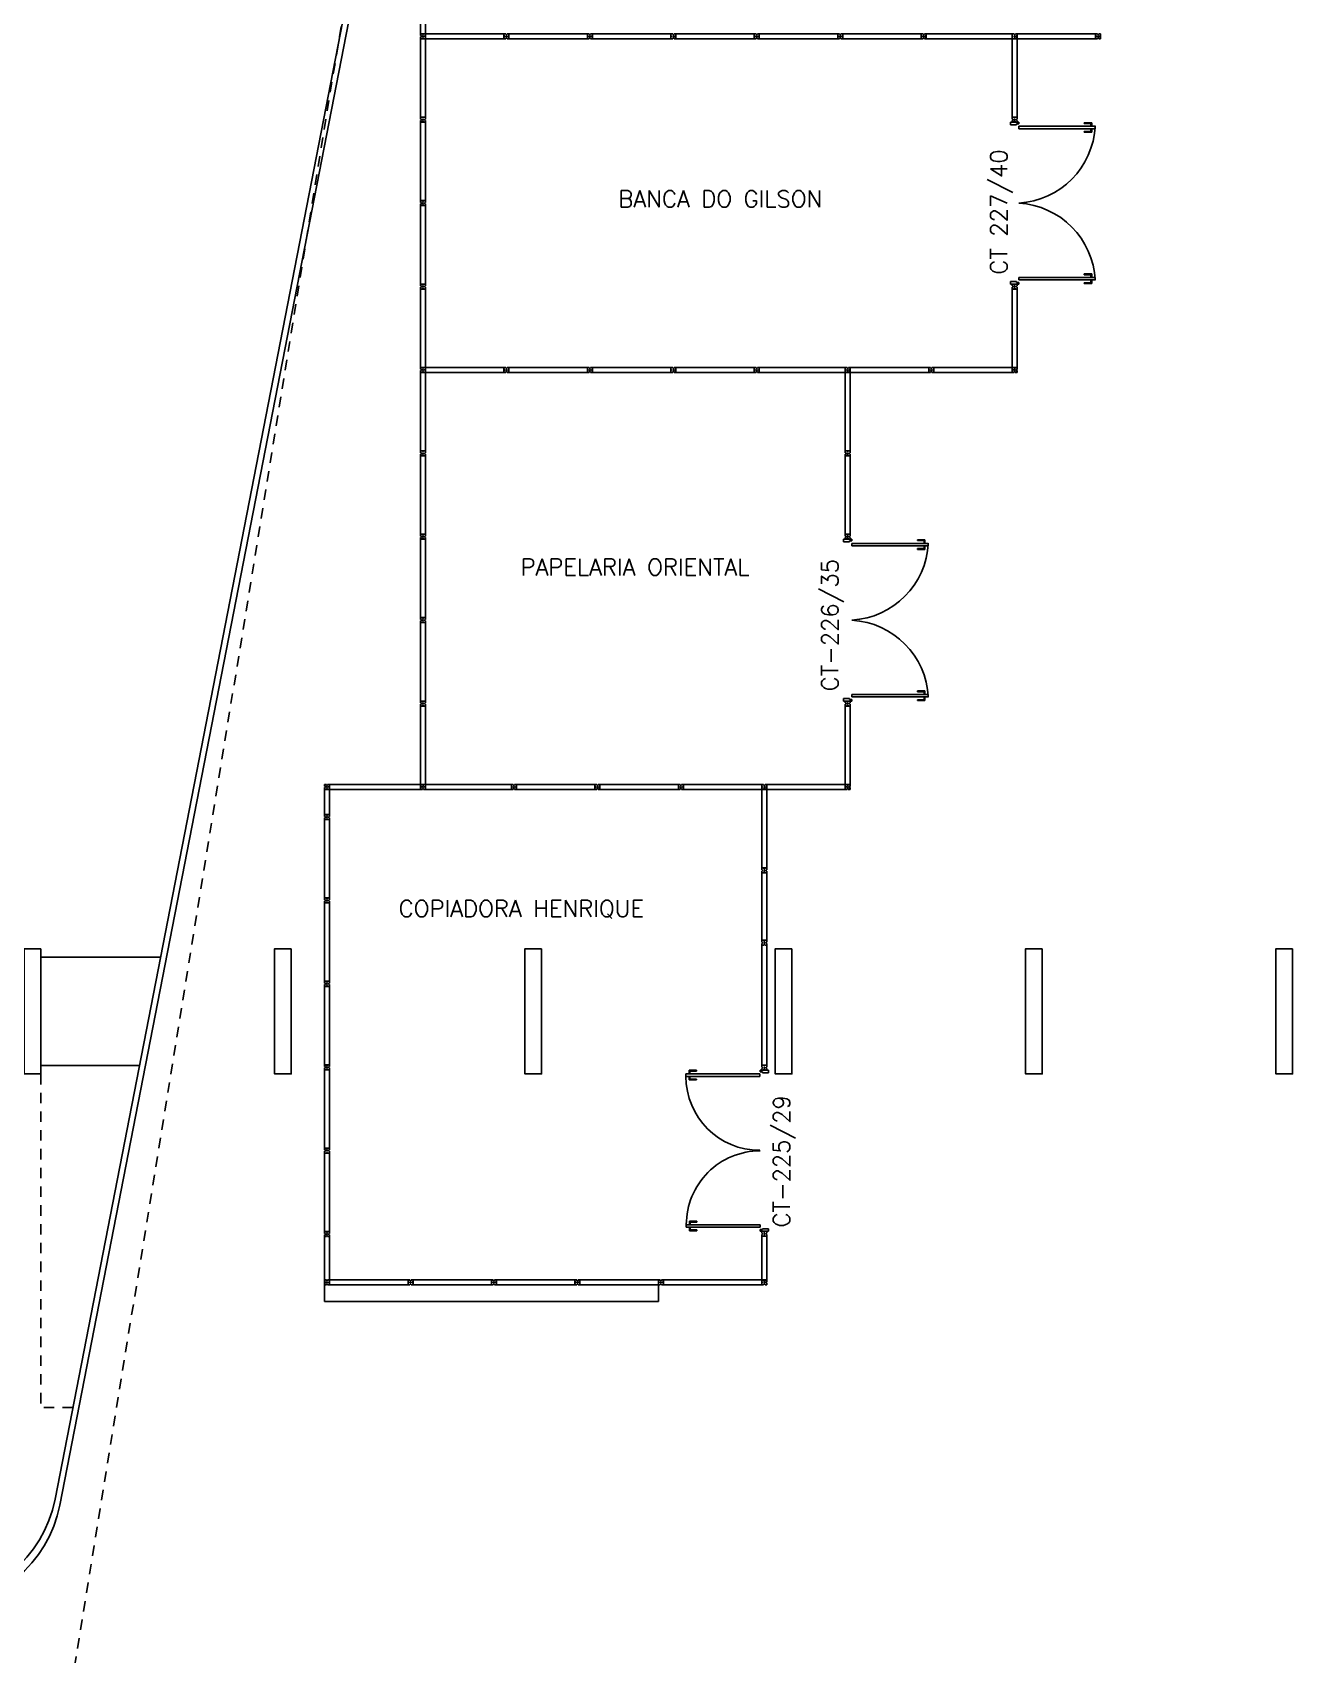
# Model space of a CAD drawing. Header units: millimetres. Extents: x 2860 to 3104, y 1039 to 1134.
# Drawn here: x 3089.21 to 3104.31, y 1073.22 to 1092.66 of the extents above; entities that cross this region are included whole.
import ezdxf
from ezdxf.enums import TextEntityAlignment as Align

# ---------------------------------------------------------------- set-up
doc = ezdxf.new("R2010")
doc.units = ezdxf.units.MM
doc.linetypes.add('HIDDEN2', pattern=[0.1875, 0.125, -0.0625])
for name, color, linetype in [('DIV', 2, 'Continuous'), ('ESTR', 3, 'Continuous'), ('PISO', 1, 'Continuous'), ('PROJ', 1, 'HIDDEN2'), ('TEXTO-ENDEREÇO', 2, 'Continuous'), ('ÁREA', 2, 'Continuous')]:
    doc.layers.add(name, color=color, linetype=linetype)
doc.styles.add('UNB-100', font='simplex.shx', dxfattribs={"height": 0.2})
doc.styles.add('UNB-100-1', font='simplex.shx', dxfattribs={"height": 0.2})

# ---------------------------------------------------------------- blocks, each defined once
blk = doc.blocks.new('DIVMT-TTS')
for p, q in [((-0.03, 0.03), (-0.03, 0.006)), ((-0.008, 0.03), (-0.03, 0.03)), ((-0.0185, 0.006), (-0.03, 0.006)), ((-0.0185, -0.006), (-0.0185, 0.006)), ((-0.008, 0.03), (-0.008, 0.02)), ((-0.008, 0.02), (0.008, 0.02)), ((-0.0051, 0), (0.0051, 0)), ((0.0051, 0), (-0.0051, 0)), ((-0.0051, 0), (0.0051, 0)), ((0, -0.0051), (0, 0.0051)), ((0, 0.0051), (0, -0.0051)), ((0.008, 0.03), (0.008, 0.02)), ((0.008, 0.03), (0.03, 0.03)), ((0.0205, 0.006), (0.03, 0.006)), ((0.0205, -0.006), (0.0205, 0.006)), ((0.0205, 0.006), (0.0205, -0.006)), ((0.0205, 0.006), (0.03, 0.006)), ((0.97, 0.03), (0.03, 0.03)), ((0.03, 0.006), (0.03, 0.03)), ((0.03, -0.03), (0.03, 0.03)), ((0.03, -0.005), (0.03, 0.005)), ((0.97, -0.03), (0.97, 0.03)), ((0.97, 0.03), (0.97, 0.009)), ((0.97, 0.009), (0.97, 0.027)), ((0.9795, 0.006), (0.97, 0.006)), ((0.97, -0.005), (0.97, 0.005)), ((0.9795, 0.006), (0.9795, -0.006)), ((1.0051, 0), (0.9949, 0)), ((1, 0.0051), (1, -0.0051)), ((-0.0185, -0.006), (-0.03, -0.006)), ((-0.03, -0.03), (-0.03, -0.006)), ((-0.008, -0.03), (-0.03, -0.03)), ((-0.008, -0.03), (-0.008, -0.02)), ((-0.008, -0.02), (0.008, -0.02)), ((0.008, -0.03), (0.008, -0.02)), ((0.008, -0.03), (0.03, -0.03)), ((0.0205, -0.006), (0.03, -0.006)), ((0.0205, -0.006), (0.03, -0.006)), ((0.03, -0.006), (0.03, -0.03)), ((0.97, -0.03), (0.03, -0.03)), ((0.9795, -0.006), (0.97, -0.006)), ((0.97, -0.009), (0.97, -0.027))]:
    blk.add_line(p, q)
blk = doc.blocks.new('PDVDP-TTS')
at = {"layer": 'DIV'}
for p, q in [((0.03, 0.035), (0.03, 0.05)), ((0.03, 0.05), (0.06, 0.05)), ((0.03, -0.035), (0.03, 0.035)), ((0.06, 0.05), (0.06, -0.02)), ((1.962, 0.05), (1.932, 0.05)), ((1.932, 0.05), (1.932, -0.02)), ((1.962, 0.035), (1.962, 0.05)), ((1.962, -0.035), (1.962, 0.035)), ((0.03, -0.05), (0.03, -0.035)), ((0.05, -0.05), (0.03, -0.05)), ((0.05, -0.02), (0.05, -0.05)), ((0.05, -0.02), (0.06, -0.02)), ((0.079, -0.05), (0.079, -0.937)), ((0.079, -0.05), (0.109, -0.05)), ((0.109, -0.05), (0.109, -0.937)), ((1.887, -0.054), (1.887, -0.941)), ((1.917, -0.054), (1.887, -0.054)), ((1.917, -0.054), (1.917, -0.941)), ((1.941, -0.02), (1.932, -0.02)), ((1.941, -0.02), (1.941, -0.05)), ((1.941, -0.05), (1.963, -0.05)), ((1.962, -0.05), (1.962, -0.035)), ((0.046, -0.807), (0.036, -0.807)), ((0.036, -0.897), (0.036, -0.807)), ((0.036, -0.897), (0.076, -0.897)), ((0.046, -0.887), (0.046, -0.807)), ((0.046, -0.887), (0.076, -0.887)), ((0.109, -0.937), (0.079, -0.937)), ((0.141, -0.887), (0.111, -0.887)), ((0.151, -0.897), (0.111, -0.897)), ((0.141, -0.807), (0.151, -0.807)), ((0.141, -0.887), (0.141, -0.807)), ((0.151, -0.897), (0.151, -0.807)), ((1.845, -0.901), (1.845, -0.811)), ((1.855, -0.811), (1.845, -0.811)), ((1.845, -0.901), (1.885, -0.901)), ((1.855, -0.891), (1.855, -0.811)), ((1.855, -0.891), (1.885, -0.891)), ((1.887, -0.941), (1.917, -0.941)), ((1.95, -0.891), (1.92, -0.891)), ((1.96, -0.901), (1.92, -0.901)), ((1.95, -0.891), (1.95, -0.811)), ((1.95, -0.811), (1.96, -0.811)), ((1.96, -0.901), (1.96, -0.811))]:
    blk.add_line(p, q, dxfattribs=at)
for centre, radius, start, end in [((0.11, -0.05), 0.885, 270, 0), ((1.887, -0.054), 0.886, 180, 270)]:
    blk.add_arc(centre, radius, start, end, dxfattribs=at)
blk = doc.blocks.new('A$C0AB530C7')
at = {"layer": 'DIV'}
for p, q in [((0.024, 0.06), (0, 0.06)), ((0, 0.038), (0, 0.06)), ((0, 0.038), (0.01, 0.038)), ((0, 0.022), (0.01, 0.022)), ((0, 0.022), (0, 0)), ((0.01, 0.022), (0.01, 0.038)), ((0.024, 0.05), (0.024, 0.06)), ((0.024, 0.05), (0.024, 0.06)), ((0.024, 0.05), (0.036, 0.05)), ((0.036, 0.011), (0.024, 0.011)), ((0.024, 0.011), (0.024, 0)), ((0.025, 0.03), (0.035, 0.03)), ((0.035, 0.03), (0.025, 0.03)), ((0.03, 0.025), (0.03, 0.035)), ((0.03, 0.035), (0.03, 0.025)), ((0.03, 0.025), (0.03, 0.035)), ((0.036, 0.05), (0.036, 0.06)), ((0.036, 0.05), (0.036, 0.06)), ((0.036, 0.06), (0.06, 0.06)), ((0.036, 0.011), (0.036, 0)), ((0.05, 0.022), (0.05, 0.038)), ((0.06, 0.038), (0.05, 0.038)), ((0.06, 0.022), (0.05, 0.022)), ((0.06, 0.038), (0.06, 0.06)), ((0.06, 0.022), (0.06, 0)), ((0, 0), (0.024, 0)), ((0.06, 0), (0.036, 0))]:
    blk.add_line(p, q, dxfattribs=at)

msp = doc.modelspace()

# ---------------------------------------------------------------- linework, layer by layer
at = {"layer": 'DIV'}
for p, q in [((3099.883, 1092.618), (3099.893, 1092.618)), ((3099.888, 1092.623), (3099.888, 1092.613)), ((3099.908, 1092.624), (3099.908, 1092.612)), ((3099.908, 1092.624), (3099.918, 1092.624)), ((3099.908, 1092.612), (3099.918, 1092.612)), ((3099.918, 1092.648), (3100.948, 1092.648)), ((3099.918, 1092.588), (3099.918, 1092.648)), ((3099.918, 1092.648), (3099.918, 1092.627)), ((3099.918, 1092.627), (3099.918, 1092.645)), ((3099.918, 1092.613), (3099.918, 1092.623)), ((3099.918, 1092.609), (3099.918, 1092.591)), ((3099.918, 1092.588), (3100.948, 1092.588)), ((3100.948, 1092.624), (3100.948, 1092.648)), ((3100.97, 1092.648), (3100.948, 1092.648)), ((3100.948, 1092.588), (3100.948, 1092.648)), ((3100.957, 1092.624), (3100.948, 1092.624)), ((3100.957, 1092.624), (3100.948, 1092.624)), ((3100.948, 1092.613), (3100.948, 1092.623)), ((3100.948, 1092.612), (3100.948, 1092.588)), ((3100.957, 1092.612), (3100.948, 1092.612)), ((3100.957, 1092.612), (3100.948, 1092.612)), ((3100.97, 1092.588), (3100.948, 1092.588)), ((3100.957, 1092.612), (3100.957, 1092.624)), ((3100.957, 1092.624), (3100.957, 1092.612)), ((3100.97, 1092.648), (3100.97, 1092.638)), ((3100.986, 1092.638), (3100.97, 1092.638)), ((3100.97, 1092.588), (3100.97, 1092.598)), ((3100.986, 1092.598), (3100.97, 1092.598)), ((3100.983, 1092.618), (3100.973, 1092.618)), ((3100.973, 1092.618), (3100.983, 1092.618)), ((3100.983, 1092.618), (3100.973, 1092.618)), ((3100.978, 1092.613), (3100.978, 1092.623)), ((3100.978, 1092.623), (3100.978, 1092.613)), ((3100.986, 1092.648), (3100.986, 1092.638)), ((3100.986, 1092.648), (3101.008, 1092.648)), ((3100.986, 1092.588), (3100.986, 1092.598)), ((3100.986, 1092.588), (3101.008, 1092.588)), ((3100.996, 1092.624), (3101.008, 1092.624)), ((3100.996, 1092.612), (3100.996, 1092.624)), ((3100.996, 1092.612), (3101.008, 1092.612)), ((3101.008, 1092.648), (3101.008, 1092.624)), ((3101.008, 1092.588), (3101.008, 1092.612)), ((3101.973, 1092.618), (3101.983, 1092.618)), ((3101.978, 1092.623), (3101.978, 1092.613)), ((3101.998, 1092.624), (3101.998, 1092.612)), ((3101.998, 1092.624), (3102.008, 1092.624)), ((3101.998, 1092.612), (3102.008, 1092.612)), ((3102.008, 1092.588), (3102.008, 1092.648)), ((3102.008, 1092.648), (3102.008, 1092.627)), ((3102.008, 1092.627), (3102.008, 1092.645)), ((3102.008, 1092.613), (3102.008, 1092.623)), ((3102.008, 1092.609), (3102.008, 1092.591)), ((3100.943, 1091.588), (3100.928, 1091.588)), ((3100.928, 1091.588), (3100.928, 1091.558)), ((3101.013, 1091.588), (3100.943, 1091.588)), ((3101.028, 1091.588), (3101.013, 1091.588)), ((3101.028, 1091.568), (3101.028, 1091.588)), ((3101.812, 1091.572), (3101.812, 1091.582)), ((3101.902, 1091.582), (3101.812, 1091.582)), ((3101.892, 1091.572), (3101.812, 1091.572)), ((3101.892, 1091.572), (3101.892, 1091.542)), ((3101.902, 1091.582), (3101.902, 1091.542)), ((3100.928, 1091.558), (3100.998, 1091.558)), ((3100.998, 1091.568), (3101.028, 1091.568)), ((3100.998, 1091.568), (3100.998, 1091.558)), ((3101.028, 1091.539), (3101.942, 1091.539)), ((3101.028, 1091.539), (3101.028, 1091.509)), ((3101.028, 1091.509), (3101.942, 1091.509)), ((3101.812, 1091.477), (3101.812, 1091.467)), ((3101.892, 1091.477), (3101.812, 1091.477)), ((3101.902, 1091.467), (3101.812, 1091.467)), ((3101.892, 1091.477), (3101.892, 1091.507)), ((3101.902, 1091.467), (3101.902, 1091.507)), ((3101.942, 1091.509), (3101.942, 1091.539)), ((3100.928, 1089.678), (3100.998, 1089.678)), ((3100.928, 1089.648), (3100.928, 1089.678)), ((3100.943, 1089.648), (3100.928, 1089.648)), ((3101.013, 1089.648), (3100.943, 1089.648)), ((3100.972, 1089.648), (3100.948, 1089.648)), ((3100.948, 1089.626), (3100.948, 1089.648)), ((3100.948, 1089.648), (3101.008, 1089.648)), ((3100.948, 1089.626), (3100.958, 1089.626)), ((3100.958, 1089.61), (3100.958, 1089.626)), ((3100.972, 1089.639), (3100.972, 1089.648)), ((3100.972, 1089.639), (3100.972, 1089.648)), ((3100.972, 1089.639), (3100.984, 1089.639)), ((3100.984, 1089.639), (3100.972, 1089.639)), ((3100.973, 1089.648), (3100.983, 1089.648)), ((3100.984, 1089.648), (3101.008, 1089.648)), ((3100.984, 1089.639), (3100.984, 1089.648)), ((3100.984, 1089.639), (3100.984, 1089.648)), ((3100.998, 1089.668), (3100.998, 1089.678)), ((3100.998, 1089.668), (3101.028, 1089.668)), ((3101.008, 1089.626), (3100.998, 1089.626)), ((3100.998, 1089.61), (3100.998, 1089.626)), ((3101.008, 1089.626), (3101.008, 1089.648)), ((3101.028, 1089.648), (3101.013, 1089.648)), ((3101.028, 1089.727), (3101.942, 1089.727)), ((3101.028, 1089.727), (3101.028, 1089.697)), ((3101.028, 1089.697), (3101.942, 1089.697)), ((3101.028, 1089.668), (3101.028, 1089.648)), ((3101.812, 1089.759), (3101.812, 1089.769)), ((3101.902, 1089.769), (3101.812, 1089.769)), ((3101.892, 1089.759), (3101.812, 1089.759)), ((3101.812, 1089.664), (3101.812, 1089.655)), ((3101.892, 1089.664), (3101.812, 1089.664)), ((3101.902, 1089.654), (3101.812, 1089.654)), ((3101.892, 1089.759), (3101.892, 1089.729)), ((3101.892, 1089.664), (3101.892, 1089.694)), ((3101.902, 1089.769), (3101.902, 1089.729)), ((3101.902, 1089.654), (3101.902, 1089.694)), ((3101.942, 1089.727), (3101.942, 1089.697)), ((3100.948, 1089.61), (3100.958, 1089.61)), ((3100.948, 1089.61), (3100.948, 1089.588)), ((3100.948, 1089.588), (3100.972, 1089.588)), ((3100.972, 1089.6), (3100.972, 1089.588)), ((3100.972, 1089.6), (3100.984, 1089.6)), ((3100.973, 1089.618), (3100.983, 1089.618)), ((3100.983, 1089.618), (3100.973, 1089.618)), ((3100.978, 1089.613), (3100.978, 1089.623)), ((3100.978, 1089.623), (3100.978, 1089.613)), ((3100.978, 1089.613), (3100.978, 1089.623)), ((3100.984, 1089.6), (3100.984, 1089.588)), ((3101.008, 1089.588), (3100.984, 1089.588)), ((3101.008, 1089.61), (3100.998, 1089.61)), ((3101.008, 1089.61), (3101.008, 1089.588)), ((3097.883, 1088.618), (3097.893, 1088.618)), ((3097.888, 1088.623), (3097.888, 1088.613)), ((3097.908, 1088.624), (3097.908, 1088.612)), ((3097.908, 1088.624), (3097.918, 1088.624)), ((3097.908, 1088.612), (3097.918, 1088.612)), ((3097.918, 1088.648), (3098.948, 1088.648)), ((3097.918, 1088.588), (3097.918, 1088.648)), ((3097.918, 1088.648), (3097.918, 1088.627)), ((3097.918, 1088.627), (3097.918, 1088.645)), ((3097.918, 1088.613), (3097.918, 1088.623)), ((3097.918, 1088.609), (3097.918, 1088.591)), ((3097.918, 1088.588), (3098.948, 1088.588)), ((3098.948, 1088.624), (3098.948, 1088.648)), ((3098.97, 1088.648), (3098.948, 1088.648)), ((3098.948, 1088.588), (3098.948, 1088.648)), ((3098.957, 1088.624), (3098.948, 1088.624)), ((3098.957, 1088.624), (3098.948, 1088.624)), ((3098.948, 1088.613), (3098.948, 1088.623)), ((3098.948, 1088.612), (3098.948, 1088.588)), ((3098.957, 1088.612), (3098.948, 1088.612)), ((3098.957, 1088.612), (3098.948, 1088.612)), ((3098.97, 1088.588), (3098.948, 1088.588)), ((3098.957, 1088.612), (3098.957, 1088.624)), ((3098.957, 1088.624), (3098.957, 1088.612)), ((3098.97, 1088.648), (3098.97, 1088.638)), ((3098.986, 1088.638), (3098.97, 1088.638)), ((3098.97, 1088.588), (3098.97, 1088.598)), ((3098.986, 1088.598), (3098.97, 1088.598)), ((3098.983, 1088.618), (3098.973, 1088.618)), ((3098.973, 1088.618), (3098.983, 1088.618)), ((3098.983, 1088.618), (3098.973, 1088.618)), ((3098.978, 1088.613), (3098.978, 1088.623)), ((3098.978, 1088.623), (3098.978, 1088.613)), ((3098.986, 1088.648), (3098.986, 1088.638)), ((3098.986, 1088.648), (3099.008, 1088.648)), ((3098.986, 1088.588), (3098.986, 1088.598)), ((3098.986, 1088.588), (3099.008, 1088.588)), ((3098.996, 1088.624), (3099.008, 1088.624)), ((3098.996, 1088.612), (3098.996, 1088.624)), ((3098.996, 1088.612), (3099.008, 1088.612)), ((3099.008, 1088.648), (3099.008, 1088.624)), ((3099.008, 1088.588), (3099.008, 1088.612)), ((3098.928, 1086.588), (3098.928, 1086.558)), ((3098.943, 1086.588), (3098.928, 1086.588)), ((3098.928, 1086.558), (3098.998, 1086.558)), ((3099.013, 1086.588), (3098.943, 1086.588)), ((3098.998, 1086.568), (3098.998, 1086.558)), ((3098.998, 1086.568), (3099.028, 1086.568)), ((3099.028, 1086.588), (3099.013, 1086.588)), ((3099.028, 1086.568), (3099.028, 1086.588)), ((3099.028, 1086.539), (3099.028, 1086.509)), ((3099.028, 1086.539), (3099.942, 1086.539)), ((3099.902, 1086.582), (3099.812, 1086.582)), ((3099.812, 1086.572), (3099.812, 1086.582)), ((3099.892, 1086.572), (3099.812, 1086.572)), ((3099.892, 1086.572), (3099.892, 1086.542)), ((3099.902, 1086.582), (3099.902, 1086.542)), ((3099.942, 1086.509), (3099.942, 1086.539)), ((3099.028, 1086.509), (3099.942, 1086.509)), ((3099.892, 1086.477), (3099.812, 1086.477)), ((3099.812, 1086.477), (3099.812, 1086.467)), ((3099.902, 1086.467), (3099.812, 1086.467)), ((3099.892, 1086.477), (3099.892, 1086.507)), ((3099.902, 1086.467), (3099.902, 1086.507)), ((3099.902, 1084.769), (3099.812, 1084.769)), ((3099.812, 1084.759), (3099.812, 1084.769)), ((3099.902, 1084.769), (3099.902, 1084.729)), ((3098.928, 1084.648), (3098.928, 1084.678)), ((3098.928, 1084.678), (3098.998, 1084.678)), ((3098.943, 1084.648), (3098.928, 1084.648)), ((3099.013, 1084.648), (3098.943, 1084.648)), ((3098.972, 1084.648), (3098.948, 1084.648)), ((3098.948, 1084.626), (3098.948, 1084.648)), ((3099.008, 1084.648), (3098.948, 1084.648)), ((3098.948, 1084.626), (3098.958, 1084.626)), ((3098.948, 1084.61), (3098.958, 1084.61)), ((3098.948, 1084.61), (3098.948, 1084.588)), ((3098.948, 1084.588), (3098.972, 1084.588)), ((3098.958, 1084.61), (3098.958, 1084.626)), ((3098.972, 1084.639), (3098.972, 1084.648)), ((3098.972, 1084.639), (3098.972, 1084.648)), ((3098.984, 1084.639), (3098.972, 1084.639)), ((3098.972, 1084.639), (3098.984, 1084.639)), ((3098.972, 1084.6), (3098.972, 1084.588)), ((3098.984, 1084.6), (3098.972, 1084.6)), ((3098.983, 1084.648), (3098.973, 1084.648)), ((3098.983, 1084.618), (3098.973, 1084.618)), ((3098.973, 1084.618), (3098.983, 1084.618)), ((3098.978, 1084.613), (3098.978, 1084.623)), ((3098.978, 1084.623), (3098.978, 1084.613)), ((3098.978, 1084.613), (3098.978, 1084.623)), ((3098.984, 1084.648), (3099.008, 1084.648)), ((3098.984, 1084.639), (3098.984, 1084.648)), ((3098.984, 1084.639), (3098.984, 1084.648)), ((3098.984, 1084.6), (3098.984, 1084.588)), ((3099.008, 1084.588), (3098.984, 1084.588)), ((3098.998, 1084.668), (3098.998, 1084.678)), ((3098.998, 1084.668), (3099.028, 1084.668)), ((3099.008, 1084.626), (3098.998, 1084.626)), ((3098.998, 1084.61), (3098.998, 1084.626)), ((3099.008, 1084.61), (3098.998, 1084.61)), ((3099.008, 1084.626), (3099.008, 1084.648)), ((3099.008, 1084.61), (3099.008, 1084.588)), ((3099.028, 1084.648), (3099.013, 1084.648)), ((3099.028, 1084.697), (3099.028, 1084.727)), ((3099.028, 1084.727), (3099.942, 1084.727)), ((3099.028, 1084.697), (3099.942, 1084.697)), ((3099.028, 1084.668), (3099.028, 1084.648)), ((3099.892, 1084.759), (3099.812, 1084.759)), ((3099.892, 1084.664), (3099.812, 1084.664)), ((3099.812, 1084.664), (3099.812, 1084.655)), ((3099.902, 1084.654), (3099.812, 1084.654)), ((3099.892, 1084.759), (3099.892, 1084.729)), ((3099.892, 1084.664), (3099.892, 1084.694)), ((3099.902, 1084.654), (3099.902, 1084.694)), ((3099.942, 1084.727), (3099.942, 1084.697)), ((3092.708, 1083.648), (3092.732, 1083.648)), ((3092.708, 1083.626), (3092.708, 1083.648)), ((3092.708, 1083.626), (3092.718, 1083.626)), ((3092.708, 1083.61), (3092.718, 1083.61)), ((3092.708, 1083.61), (3092.708, 1083.588)), ((3092.718, 1083.626), (3092.718, 1083.61)), ((3092.732, 1083.637), (3092.732, 1083.648)), ((3092.744, 1083.637), (3092.732, 1083.637)), ((3092.732, 1083.598), (3092.732, 1083.588)), ((3092.744, 1083.598), (3092.732, 1083.598)), ((3092.732, 1083.598), (3092.744, 1083.598)), ((3092.732, 1083.598), (3092.732, 1083.588)), ((3092.743, 1083.618), (3092.733, 1083.618)), ((3092.733, 1083.618), (3092.743, 1083.618)), ((3092.733, 1083.618), (3092.743, 1083.618)), ((3092.738, 1083.623), (3092.738, 1083.613)), ((3092.738, 1083.613), (3092.738, 1083.623)), ((3092.738, 1083.623), (3092.738, 1083.613)), ((3092.738, 1083.623), (3092.738, 1083.613)), ((3092.768, 1083.648), (3092.744, 1083.648)), ((3092.744, 1083.637), (3092.744, 1083.648)), ((3092.744, 1083.598), (3092.744, 1083.588)), ((3092.744, 1083.598), (3092.744, 1083.588)), ((3092.768, 1083.626), (3092.758, 1083.626)), ((3092.758, 1083.626), (3092.758, 1083.61)), ((3092.758, 1083.624), (3092.758, 1083.612)), ((3092.758, 1083.624), (3092.768, 1083.624)), ((3092.758, 1083.612), (3092.768, 1083.612)), ((3092.768, 1083.61), (3092.758, 1083.61)), ((3092.768, 1083.626), (3092.768, 1083.648)), ((3092.768, 1083.648), (3093.858, 1083.648)), ((3092.768, 1083.588), (3092.768, 1083.648)), ((3092.768, 1083.648), (3092.768, 1083.627)), ((3092.768, 1083.627), (3092.768, 1083.645)), ((3092.768, 1083.613), (3092.768, 1083.623)), ((3092.768, 1083.61), (3092.768, 1083.588)), ((3092.768, 1083.609), (3092.768, 1083.591)), ((3093.858, 1083.624), (3093.858, 1083.648)), ((3093.88, 1083.648), (3093.858, 1083.648)), ((3093.858, 1083.588), (3093.858, 1083.648)), ((3093.867, 1083.624), (3093.858, 1083.624)), ((3093.867, 1083.624), (3093.858, 1083.624)), ((3093.858, 1083.613), (3093.858, 1083.623)), ((3093.858, 1083.612), (3093.858, 1083.588)), ((3093.867, 1083.612), (3093.858, 1083.612)), ((3093.867, 1083.612), (3093.858, 1083.612)), ((3093.867, 1083.612), (3093.867, 1083.624)), ((3093.867, 1083.624), (3093.867, 1083.612)), ((3093.88, 1083.648), (3093.88, 1083.638)), ((3093.896, 1083.638), (3093.88, 1083.638)), ((3093.893, 1083.618), (3093.883, 1083.618)), ((3093.883, 1083.618), (3093.893, 1083.618)), ((3093.893, 1083.618), (3093.883, 1083.618)), ((3093.883, 1083.618), (3093.893, 1083.618)), ((3093.888, 1083.613), (3093.888, 1083.623)), ((3093.888, 1083.623), (3093.888, 1083.613)), ((3093.888, 1083.623), (3093.888, 1083.613)), ((3093.896, 1083.648), (3093.896, 1083.638)), ((3093.896, 1083.648), (3093.918, 1083.648)), ((3093.908, 1083.624), (3093.908, 1083.612)), ((3093.908, 1083.624), (3093.918, 1083.624)), ((3093.908, 1083.612), (3093.918, 1083.612)), ((3093.918, 1083.648), (3094.948, 1083.648)), ((3093.918, 1083.588), (3093.918, 1083.648)), ((3093.918, 1083.648), (3093.918, 1083.627)), ((3093.918, 1083.627), (3093.918, 1083.645)), ((3093.918, 1083.613), (3093.918, 1083.623)), ((3093.918, 1083.609), (3093.918, 1083.591)), ((3094.948, 1083.624), (3094.948, 1083.648)), ((3094.97, 1083.648), (3094.948, 1083.648)), ((3094.948, 1083.588), (3094.948, 1083.648)), ((3094.957, 1083.624), (3094.948, 1083.624)), ((3094.957, 1083.624), (3094.948, 1083.624)), ((3094.948, 1083.613), (3094.948, 1083.623)), ((3094.948, 1083.612), (3094.948, 1083.588)), ((3094.957, 1083.612), (3094.948, 1083.612)), ((3094.957, 1083.612), (3094.948, 1083.612)), ((3094.957, 1083.612), (3094.957, 1083.624)), ((3094.957, 1083.624), (3094.957, 1083.612)), ((3094.97, 1083.648), (3094.97, 1083.638)), ((3094.986, 1083.638), (3094.97, 1083.638)), ((3094.97, 1083.588), (3094.97, 1083.598)), ((3094.986, 1083.598), (3094.97, 1083.598)), ((3094.983, 1083.618), (3094.973, 1083.618)), ((3094.973, 1083.618), (3094.983, 1083.618)), ((3094.983, 1083.618), (3094.973, 1083.618)), ((3094.978, 1083.613), (3094.978, 1083.623)), ((3094.978, 1083.623), (3094.978, 1083.613)), ((3094.986, 1083.648), (3094.986, 1083.638)), ((3094.986, 1083.648), (3095.008, 1083.648)), ((3094.986, 1083.588), (3094.986, 1083.598)), ((3094.996, 1083.624), (3095.008, 1083.624)), ((3094.996, 1083.612), (3094.996, 1083.624)), ((3094.996, 1083.612), (3095.008, 1083.612)), ((3095.008, 1083.648), (3095.008, 1083.624)), ((3095.008, 1083.588), (3095.008, 1083.612)), ((3092.708, 1083.288), (3092.708, 1083.588)), ((3092.732, 1083.588), (3092.708, 1083.588)), ((3092.768, 1083.588), (3092.708, 1083.588)), ((3092.743, 1083.588), (3092.733, 1083.588)), ((3092.744, 1083.588), (3092.768, 1083.588)), ((3092.768, 1083.288), (3092.768, 1083.588)), ((3092.768, 1083.588), (3093.858, 1083.588)), ((3093.88, 1083.588), (3093.858, 1083.588)), ((3093.896, 1083.588), (3093.918, 1083.588)), ((3093.918, 1083.588), (3094.948, 1083.588)), ((3094.97, 1083.588), (3094.948, 1083.588)), ((3094.986, 1083.588), (3095.008, 1083.588)), ((3092.768, 1083.288), (3092.708, 1083.288)), ((3092.708, 1083.288), (3092.729, 1083.288)), ((3092.729, 1083.288), (3092.711, 1083.288)), ((3092.732, 1083.279), (3092.732, 1083.288)), ((3092.732, 1083.279), (3092.744, 1083.279)), ((3092.743, 1083.288), (3092.733, 1083.288)), ((3092.733, 1083.258), (3092.743, 1083.258)), ((3092.738, 1083.253), (3092.738, 1083.263)), ((3092.744, 1083.279), (3092.744, 1083.288)), ((3092.747, 1083.288), (3092.765, 1083.288)), ((3097.948, 1082.588), (3097.948, 1081.78)), ((3098.008, 1082.588), (3097.948, 1082.588)), ((3097.948, 1082.588), (3097.969, 1082.588)), ((3097.969, 1082.588), (3097.951, 1082.588)), ((3097.972, 1082.598), (3097.984, 1082.598)), ((3097.972, 1082.598), (3097.972, 1082.588)), ((3097.973, 1082.618), (3097.983, 1082.618)), ((3097.983, 1082.588), (3097.973, 1082.588)), ((3097.978, 1082.623), (3097.978, 1082.613)), ((3097.984, 1082.598), (3097.984, 1082.588)), ((3097.987, 1082.588), (3098.005, 1082.588)), ((3098.008, 1082.588), (3098.008, 1081.78)), ((3098.008, 1081.78), (3097.948, 1081.78)), ((3097.948, 1081.758), (3097.948, 1081.78)), ((3097.972, 1081.78), (3097.948, 1081.78)), ((3097.948, 1081.758), (3097.958, 1081.758)), ((3097.948, 1081.742), (3097.948, 1081.72)), ((3097.948, 1081.742), (3097.958, 1081.742)), ((3097.948, 1081.72), (3097.948, 1080.282)), ((3097.948, 1081.72), (3097.972, 1081.72)), ((3097.958, 1081.742), (3097.958, 1081.758)), ((3097.972, 1081.77), (3097.972, 1081.78)), ((3097.972, 1081.77), (3097.972, 1081.78)), ((3097.972, 1081.77), (3097.984, 1081.77)), ((3097.984, 1081.77), (3097.972, 1081.77)), ((3097.984, 1081.731), (3097.972, 1081.731)), ((3097.972, 1081.731), (3097.972, 1081.72)), ((3097.983, 1081.78), (3097.973, 1081.78)), ((3097.973, 1081.75), (3097.983, 1081.75)), ((3097.983, 1081.75), (3097.973, 1081.75)), ((3097.978, 1081.745), (3097.978, 1081.755)), ((3097.978, 1081.755), (3097.978, 1081.745)), ((3097.978, 1081.745), (3097.978, 1081.755)), ((3097.984, 1081.77), (3097.984, 1081.78)), ((3097.984, 1081.77), (3097.984, 1081.78)), ((3097.984, 1081.78), (3098.008, 1081.78)), ((3097.984, 1081.731), (3097.984, 1081.72)), ((3098.008, 1081.72), (3097.984, 1081.72)), ((3097.998, 1081.742), (3097.998, 1081.758)), ((3098.008, 1081.758), (3097.998, 1081.758)), ((3098.008, 1081.742), (3097.998, 1081.742)), ((3098.008, 1081.758), (3098.008, 1081.78)), ((3098.008, 1081.742), (3098.008, 1081.72)), ((3098.008, 1081.72), (3098.008, 1080.282)), ((3097.972, 1080.282), (3097.948, 1080.282)), ((3097.948, 1080.26), (3097.948, 1080.282)), ((3098.008, 1080.282), (3097.948, 1080.282)), ((3097.948, 1080.26), (3097.958, 1080.26)), ((3097.948, 1080.244), (3097.958, 1080.244)), ((3097.948, 1080.244), (3097.948, 1080.222)), ((3097.948, 1080.222), (3097.972, 1080.222)), ((3097.958, 1080.244), (3097.958, 1080.26)), ((3097.972, 1080.273), (3097.972, 1080.282)), ((3097.972, 1080.273), (3097.972, 1080.282)), ((3097.984, 1080.273), (3097.972, 1080.273)), ((3097.972, 1080.273), (3097.984, 1080.273)), ((3097.972, 1080.234), (3097.972, 1080.222)), ((3097.984, 1080.234), (3097.972, 1080.234)), ((3097.983, 1080.282), (3097.973, 1080.282)), ((3097.983, 1080.252), (3097.973, 1080.252)), ((3097.973, 1080.252), (3097.983, 1080.252)), ((3097.978, 1080.247), (3097.978, 1080.257)), ((3097.978, 1080.257), (3097.978, 1080.247)), ((3097.978, 1080.247), (3097.978, 1080.257)), ((3097.984, 1080.282), (3098.008, 1080.282)), ((3097.984, 1080.273), (3097.984, 1080.282)), ((3097.984, 1080.273), (3097.984, 1080.282)), ((3097.984, 1080.234), (3097.984, 1080.222)), ((3098.008, 1080.222), (3097.984, 1080.222)), ((3098.008, 1080.26), (3097.998, 1080.26)), ((3097.998, 1080.244), (3097.998, 1080.26)), ((3098.008, 1080.244), (3097.998, 1080.244)), ((3098.008, 1080.26), (3098.008, 1080.282)), ((3098.008, 1080.244), (3098.008, 1080.222)), ((3092.708, 1077.448), (3092.708, 1078.228)), ((3092.768, 1077.708), (3092.768, 1078.228)), ((3097.948, 1078.291), (3097.972, 1078.291)), ((3097.948, 1078.269), (3097.948, 1078.291)), ((3097.948, 1078.269), (3097.958, 1078.269)), ((3097.948, 1078.253), (3097.958, 1078.253)), ((3097.948, 1078.253), (3097.948, 1078.231)), ((3097.948, 1077.708), (3097.948, 1078.231)), ((3097.972, 1078.231), (3097.948, 1078.231)), ((3098.008, 1078.231), (3097.948, 1078.231)), ((3097.958, 1078.269), (3097.958, 1078.253)), ((3097.972, 1078.279), (3097.972, 1078.291)), ((3097.984, 1078.279), (3097.972, 1078.279)), ((3097.972, 1078.24), (3097.972, 1078.231)), ((3097.984, 1078.24), (3097.972, 1078.24)), ((3097.972, 1078.24), (3097.984, 1078.24)), ((3097.972, 1078.24), (3097.972, 1078.231)), ((3097.983, 1078.261), (3097.973, 1078.261)), ((3097.973, 1078.261), (3097.983, 1078.261)), ((3097.983, 1078.231), (3097.973, 1078.231)), ((3097.978, 1078.266), (3097.978, 1078.255)), ((3097.978, 1078.255), (3097.978, 1078.266)), ((3097.978, 1078.266), (3097.978, 1078.255)), ((3097.984, 1078.279), (3097.984, 1078.291)), ((3098.008, 1078.291), (3097.984, 1078.291)), ((3097.984, 1078.24), (3097.984, 1078.231)), ((3097.984, 1078.24), (3097.984, 1078.231)), ((3097.984, 1078.231), (3098.008, 1078.231)), ((3098.008, 1078.269), (3097.998, 1078.269)), ((3097.998, 1078.269), (3097.998, 1078.253)), ((3098.008, 1078.253), (3097.998, 1078.253)), ((3098.008, 1078.269), (3098.008, 1078.291)), ((3098.008, 1078.253), (3098.008, 1078.231)), ((3098.008, 1077.708), (3098.008, 1078.231)), ((3096.708, 1077.648), (3096.708, 1077.448)), ((3096.733, 1077.678), (3096.743, 1077.678)), ((3096.738, 1077.683), (3096.738, 1077.673)), ((3096.758, 1077.684), (3096.758, 1077.672)), ((3096.758, 1077.684), (3096.768, 1077.684)), ((3096.758, 1077.672), (3096.768, 1077.672)), ((3096.768, 1077.708), (3097.948, 1077.708)), ((3096.768, 1077.648), (3096.768, 1077.708)), ((3096.768, 1077.708), (3096.768, 1077.687)), ((3096.768, 1077.687), (3096.768, 1077.705)), ((3096.768, 1077.673), (3096.768, 1077.683)), ((3096.768, 1077.669), (3096.768, 1077.651)), ((3096.768, 1077.648), (3097.948, 1077.648)), ((3097.948, 1077.684), (3097.948, 1077.708)), ((3097.97, 1077.708), (3097.948, 1077.708)), ((3097.948, 1077.648), (3097.948, 1077.708)), ((3098.008, 1077.708), (3097.948, 1077.708)), ((3097.948, 1077.708), (3097.969, 1077.708)), ((3097.957, 1077.684), (3097.948, 1077.684)), ((3097.957, 1077.684), (3097.948, 1077.684)), ((3097.948, 1077.673), (3097.948, 1077.683)), ((3097.948, 1077.672), (3097.948, 1077.648)), ((3097.957, 1077.672), (3097.948, 1077.672)), ((3097.957, 1077.672), (3097.948, 1077.672)), ((3097.97, 1077.648), (3097.948, 1077.648)), ((3097.969, 1077.708), (3097.951, 1077.708)), ((3097.957, 1077.672), (3097.957, 1077.684)), ((3097.957, 1077.684), (3097.957, 1077.672)), ((3097.97, 1077.708), (3097.97, 1077.698)), ((3097.986, 1077.698), (3097.97, 1077.698)), ((3097.97, 1077.648), (3097.97, 1077.658)), ((3097.986, 1077.658), (3097.97, 1077.658)), ((3097.972, 1077.699), (3097.972, 1077.708)), ((3097.972, 1077.699), (3097.984, 1077.699)), ((3097.983, 1077.708), (3097.973, 1077.708)), ((3097.983, 1077.678), (3097.973, 1077.678)), ((3097.973, 1077.678), (3097.983, 1077.678)), ((3097.983, 1077.678), (3097.973, 1077.678)), ((3097.973, 1077.678), (3097.983, 1077.678)), ((3097.978, 1077.673), (3097.978, 1077.683)), ((3097.978, 1077.683), (3097.978, 1077.673)), ((3097.978, 1077.673), (3097.978, 1077.683)), ((3097.984, 1077.699), (3097.984, 1077.708)), ((3097.986, 1077.708), (3097.986, 1077.698)), ((3097.986, 1077.708), (3098.008, 1077.708)), ((3097.986, 1077.648), (3097.986, 1077.658)), ((3097.986, 1077.648), (3098.008, 1077.648)), ((3097.987, 1077.708), (3098.005, 1077.708)), ((3097.996, 1077.684), (3098.008, 1077.684)), ((3097.996, 1077.672), (3097.996, 1077.684)), ((3097.996, 1077.672), (3098.008, 1077.672)), ((3098.008, 1077.708), (3098.008, 1077.684)), ((3098.008, 1077.648), (3098.008, 1077.672)), ((3096.708, 1077.448), (3092.708, 1077.448))]:
    msp.add_line(p, q, dxfattribs=at)
for centre, start, end in [((3100.973, 1091.588), 273.2469, 357.3242), ((3100.973, 1089.648), 2.6758, 86.7531), ((3098.973, 1086.588), 273.2469, 357.3242), ((3098.973, 1084.648), 2.6758, 86.7531)]:
    msp.add_arc(centre, 0.971, start, end, dxfattribs=at)
at = {"layer": 'ESTR'}
for points in [[(3089.308, 1081.678), (3089.308, 1080.178), (3089.108, 1080.178), (3089.108, 1081.678)], [(3092.308, 1081.678), (3092.308, 1080.178), (3092.108, 1080.178), (3092.108, 1081.678)], [(3095.308, 1081.678), (3095.308, 1080.178), (3095.108, 1080.178), (3095.108, 1081.678)], [(3098.308, 1081.678), (3098.308, 1080.178), (3098.108, 1080.178), (3098.108, 1081.678)], [(3101.308, 1081.678), (3101.308, 1080.178), (3101.108, 1080.178), (3101.108, 1081.678)], [(3104.308, 1081.678), (3104.308, 1080.178), (3104.108, 1080.178), (3104.108, 1081.678)]]:
    msp.add_lwpolyline(points, close=True, dxfattribs=at)
at = {"layer": 'PISO'}
for p, q in [((3094.874, 1102.453), (3089.537, 1075.008)), ((3093.662, 1096.588), (3089.479, 1075.078))]:
    msp.add_line(p, q, dxfattribs=at)
at = {"layer": 'PISO', "color": 1}
for p, q in [((3089.308, 1081.578), (3090.743, 1081.578)), ((3090.49, 1080.278), (3089.308, 1080.278))]:
    msp.add_line(p, q, dxfattribs=at)
at = {"layer": 'PISO'}
for centre in [(3088.006, 1075.365), (3088.064, 1075.295)]:
    msp.add_arc(centre, 1.5, 270, 348.9939, dxfattribs=at)
at = {"layer": 'PROJ'}
for p, q in [((3095.358, 1107.838), (3089.307, 1070.582)), ((3089.308, 1080.178), (3089.308, 1076.178)), ((3089.693, 1076.178), (3089.308, 1076.178))]:
    msp.add_line(p, q, dxfattribs=at)

# ---------------------------------------------------------------- block references
at = {"layer": 'DIV', "xscale": -1}
for name, p, rotation in [('DIVMT-TTS', (3093.888, 1092.618), 270), ('DIVMT-TTS', (3093.888, 1091.618), 270), ('DIVMT-TTS', (3100.978, 1091.618), 270), ('DIVMT-TTS', (3093.888, 1090.618), 270), ('DIVMT-TTS', (3093.888, 1089.618), 270), ('DIVMT-TTS', (3093.888, 1088.618), 270), ('DIVMT-TTS', (3100.978, 1088.618), 270), ('DIVMT-TTS', (3093.888, 1087.618), 270), ('DIVMT-TTS', (3093.888, 1086.618), 270), ('DIVMT-TTS', (3093.888, 1085.618), 270), ('DIVMT-TTS', (3093.888, 1084.618), 270), ('DIVMT-TTS', (3093.888, 1083.618), 270), ('DIVMT-TTS', (3092.738, 1083.258), 90), ('DIVMT-TTS', (3092.738, 1082.258), 90), ('DIVMT-TTS', (3092.738, 1081.258), 90), ('DIVMT-TTS', (3092.738, 1080.258), 90), ('PDVDP-TTS', (3097.978, 1078.261), 270), ('DIVMT-TTS', (3092.738, 1079.258), 90)]:
    msp.add_blockref(name, p, dxfattribs=dict(at, rotation=rotation))
for p in [(3094.888, 1092.618), (3095.888, 1092.618), (3096.888, 1092.618), (3097.888, 1092.618), (3098.888, 1092.618), (3099.888, 1092.618), (3101.978, 1092.618), (3094.888, 1088.618), (3095.888, 1088.618), (3096.888, 1088.618), (3097.888, 1088.618), (3099.978, 1088.618), (3100.978, 1088.618), (3095.978, 1083.618), (3096.978, 1083.618), (3097.978, 1083.618), (3098.978, 1083.618), (3093.738, 1077.678), (3094.738, 1077.678), (3095.738, 1077.678), (3096.738, 1077.678)]:
    msp.add_blockref('DIVMT-TTS', p, dxfattribs=at)
at = {"layer": 'DIV', "rotation": 90.00000000000001}
for p in [(3098.978, 1087.618), (3098.978, 1086.618), (3098.978, 1083.618), (3097.978, 1082.618)]:
    msp.add_blockref('DIVMT-TTS', p, dxfattribs=at)
at = {"layer": 'DIV'}
for p in [(3092.708, 1078.228), (3092.708, 1077.648)]:
    msp.add_blockref('A$C0AB530C7', p, dxfattribs=at)

# ---------------------------------------------------------------- texts
at = {"layer": 'TEXTO-ENDEREÇO', "style": 'UNB-100-1'}
for s, p in [('CT 227/40', (3100.888, 1089.761)), ('CT-226/35', (3098.864, 1084.766)), ('CT-225/29', (3098.285, 1078.337))]:
    msp.add_text(s, height=0.2, rotation=90, dxfattribs=at).set_placement(p)
at = {"layer": 'ÁREA', "style": 'UNB-100'}
for s, p in [('BANCA DO GILSON', (3097.451, 1090.568)), ('PAPELARIA ORIENTAL', (3096.428, 1086.155)), ('COPIADORA HENRIQUE', (3095.067, 1082.06))]:
    msp.add_text(s, height=0.2, dxfattribs=at).set_placement(p, align=Align.CENTER)

doc.saveas('drawing.dxf')
